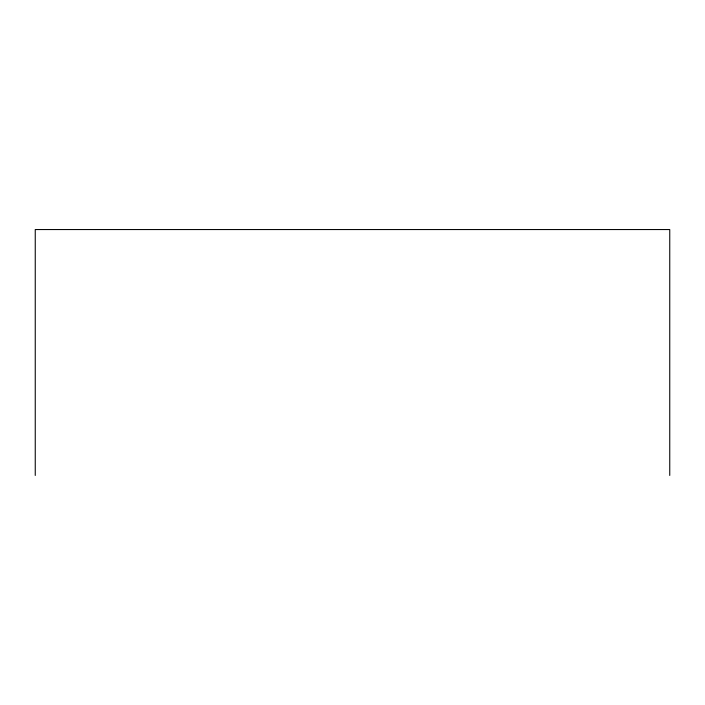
<?xml version="1.0" encoding="UTF-8"?>
<svg xmlns="http://www.w3.org/2000/svg" width="705" height="705" viewBox="0 0 705 705"><rect width="100%" height="100%" fill="white"/><g stroke="black" fill="none" stroke-linecap="round" stroke-linejoin="round"><path stroke-width="1.06" d="M669.75 475.452L669.75 229.548L35.25 229.548L35.25 475.452"/></g></svg>
